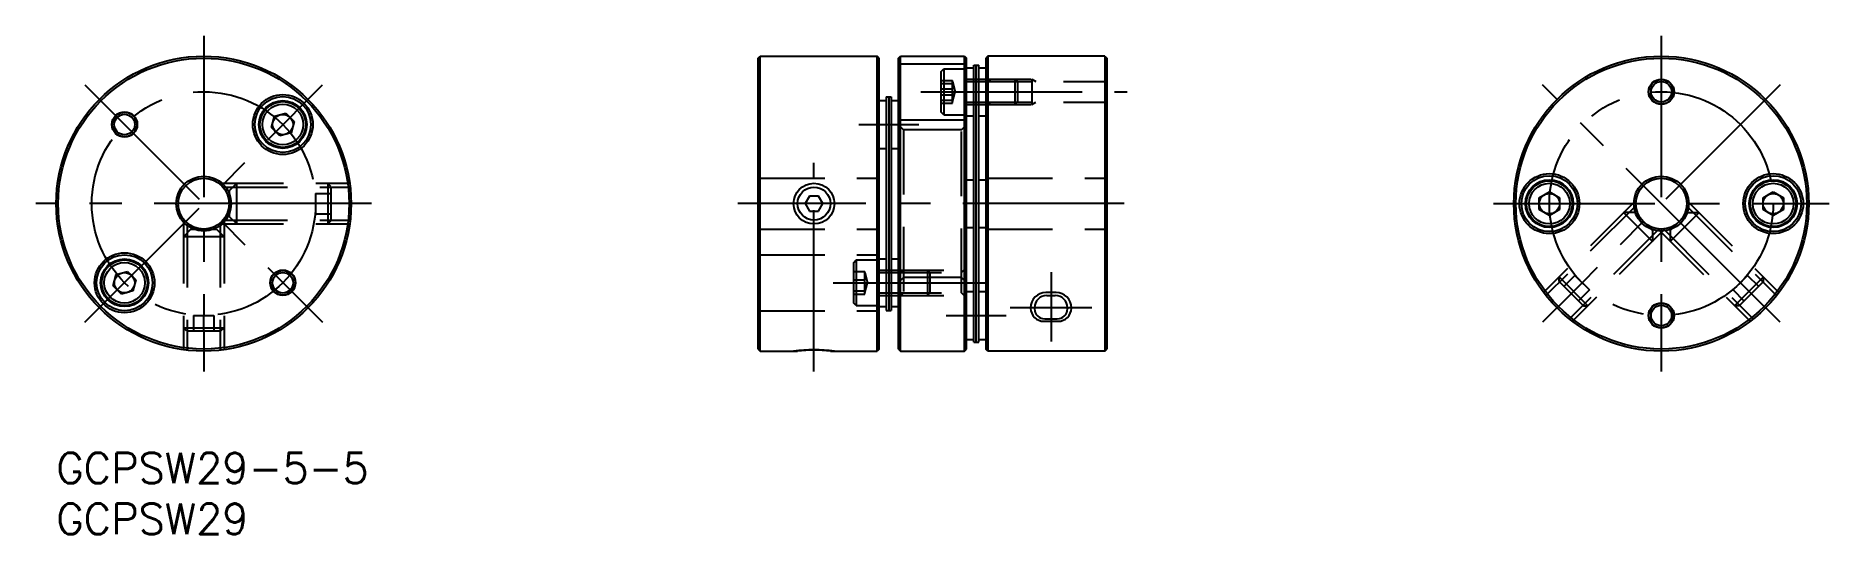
# Model space of a CAD drawing. Extents: x -2 to 174, y -8 to 41.
import ezdxf

# ---------------------------------------------------------------- set-up
doc = ezdxf.new("R2010")
doc.units = 0
doc.header["$LTSCALE"] = 0.5
doc.linetypes.add('CENTER', pattern=[50.8, 31.75, -6.35, 6.35, -6.35])
doc.linetypes.add('DASHED', pattern=[19.05, 12.7, -6.35])
for name, color, linetype in [('MSM_CENTER', 1, 'CENTER'), ('MSM_CONTINUOUS', 7, 'CONTINUOUS'), ('MSM_DASHED', 4, 'DASHED'), ('MSM_NARROW', 5, 'CONTINUOUS'), ('MSM_PART_NUMBER', 7, 'CONTINUOUS')]:
    doc.layers.add(name, color=color, linetype=linetype)
doc.styles.get("Standard").update_dxf_attribs({"font": 'txt.shx', "height": 3, "bigfont": 'bigfont.shx'})

# ---------------------------------------------------------------- blocks, each defined once
blk = doc.blocks.new('*U47')
at = {"layer": 'MSM_PART_NUMBER'}
blk.add_text('GCPSW29-5-5', height=3, dxfattribs=at).set_placement((0, -3))
blk = doc.blocks.new('*U48')
at = {"layer": 'MSM_PART_NUMBER'}
blk.add_text('GCPSW29', height=3, dxfattribs=at).set_placement((0, -8))

msp = doc.modelspace()

# ---------------------------------------------------------------- linework, layer by layer
at = {"layer": 'MSM_CENTER'}
for p, q in [((14.5, 41), (14.5, 13.5)), ((157.8, 41), (157.8, 8)), ((2.83, 12.83), (26.17, 36.17)), ((2.83, 36.17), (26.17, 12.83)), ((85, 35.5), (105.3, 35.5)), ((165.58, 16.72), (146.13, 36.17)), ((169.47, 36.17), (150.02, 16.72)), ((78.9, 32.28), (84.8, 32.28)), ((74.5, 8), (74.5, 28.5)), ((25.5, 24.5), (-2, 24.5)), ((31, 24.5), (27, 24.5)), ((105, 24.5), (67, 24.5)), ((141.3, 24.5), (174.3, 24.5)), ((97.8, 17.76), (97.8, 10.93)), ((76.4, 16.72), (91.5, 16.72)), ((101.8, 14.25), (93.8, 14.25)), ((148.96, 15.66), (146.13, 12.83)), ((169.47, 12.83), (166.64, 15.66)), ((87.5, 13.5), (93.4, 13.5)), ((14.5, 12), (14.5, 8))]:
    msp.add_line(p, q, dxfattribs=at)
for centre in [(14.5, 24.5), (157.8, 24.5)]:
    msp.add_circle(centre, 11, dxfattribs=at)
at = {"layer": 'MSM_CONTINUOUS'}
for p, q in [((69, 38.8), (69.2, 39)), ((69, 17.57), (69, 38.8)), ((69.2, 17.43), (69.2, 39)), ((69.2, 39), (80.7, 39)), ((80.7, 10), (80.7, 39)), ((80.9, 38.8), (80.7, 39)), ((80.9, 10.2), (80.9, 38.8)), ((82.8, 38.8), (83, 39)), ((82.8, 10.2), (82.8, 38.8)), ((83, 10), (83, 39)), ((83, 39), (89.3, 39)), ((89.3, 10), (89.3, 39)), ((89.3, 39), (89.5, 38.8)), ((89.5, 10.2), (89.5, 38.8)), ((91.6, 39), (91.4, 38.8)), ((91.4, 38.8), (91.4, 10.2)), ((91.6, 39), (91.6, 10)), ((103.1, 39), (91.6, 39)), ((103.1, 39), (103.1, 10)), ((103.1, 39), (103.3, 38.8)), ((103.3, 38.8), (103.3, 10.2)), ((89.5, 37.85), (90.2, 37.85)), ((90.2, 10.89), (90.2, 38.11)), ((90.2, 38.11), (90.7, 38.11)), ((90.45, 10.89), (90.45, 38.11)), ((90.7, 10.89), (90.7, 38.11)), ((90.7, 37.85), (91.4, 37.85)), ((80.9, 34.63), (81.6, 34.63)), ((81.6, 35), (82.1, 35)), ((81.6, 35), (82.1, 35)), ((81.6, 35), (81.6, 14)), ((81.85, 35), (81.85, 14)), ((82.1, 35), (82.1, 14)), ((82.1, 34.63), (82.8, 34.63)), ((21.16, 31.98), (21.46, 33.09)), ((21.98, 31.16), (21.16, 31.98)), ((21.46, 33.09), (22.58, 33.39)), ((22.58, 33.39), (23.39, 32.58)), ((23.39, 32.58), (23.09, 31.46)), ((89.5, 33.15), (90.2, 33.15)), ((90.7, 33.15), (91.4, 33.15)), ((23.09, 31.46), (21.98, 31.16)), ((80.9, 29.93), (81.6, 29.93)), ((82.1, 29.93), (82.8, 29.93)), ((89.5, 26.85), (90.2, 26.85)), ((90.7, 26.85), (91.4, 26.85)), ((74.07, 25.25), (73.63, 24.5)), ((74.93, 25.25), (74.07, 25.25)), ((75.37, 24.5), (74.93, 25.25)), ((145.8, 25.08), (146.8, 25.65)), ((145.8, 23.92), (145.8, 25.08)), ((146.8, 25.65), (147.8, 25.08)), ((147.8, 25.08), (147.8, 23.92)), ((167.8, 25.08), (168.8, 25.65)), ((167.8, 23.92), (167.8, 25.08)), ((168.8, 25.65), (169.8, 25.08)), ((169.8, 25.08), (169.8, 23.92)), ((73.63, 24.5), (74.07, 23.75)), ((74.07, 23.75), (74.93, 23.75)), ((74.93, 23.75), (75.37, 24.5)), ((146.8, 23.35), (145.8, 23.92)), ((147.8, 23.92), (146.8, 23.35)), ((168.8, 23.35), (167.8, 23.92)), ((169.8, 23.92), (168.8, 23.35)), ((89.5, 22.15), (90.2, 22.15)), ((90.7, 22.15), (91.4, 22.15)), ((5.91, 17.54), (7.02, 17.84)), ((7.02, 17.84), (7.84, 17.02)), ((80.9, 19.07), (81.6, 19.07)), ((82.1, 19.07), (82.8, 19.07)), ((5.61, 16.42), (5.91, 17.54)), ((6.42, 15.61), (5.61, 16.42)), ((7.54, 15.91), (6.42, 15.61)), ((7.84, 17.02), (7.54, 15.91)), ((69, 10.2), (69, 17.57)), ((69.2, 10), (69.2, 17.43)), ((80.9, 14.37), (81.6, 14.37)), ((82.1, 14.37), (82.8, 14.37)), ((89.5, 15.85), (90.2, 15.85)), ((90.7, 15.85), (91.4, 15.85)), ((96.18, 14.26), (96.18, 14.17)), ((97.38, 15.46), (98.22, 15.46)), ((99.42, 14.26), (99.42, 14.17)), ((81.6, 14), (82.1, 14)), ((81.6, 14), (82.1, 14)), ((97.18, 13.16), (98.42, 13.16)), ((89.5, 11.15), (90.2, 11.15)), ((90.2, 10.89), (90.7, 10.89)), ((90.7, 11.15), (91.4, 11.15)), ((69, 10.2), (69.2, 10)), ((69.2, 10), (72.88, 10)), ((76.12, 10), (80.7, 10)), ((80.9, 10.2), (80.7, 10)), ((82.8, 10.2), (83, 10)), ((83, 10), (89.3, 10)), ((89.3, 10), (89.5, 10.2)), ((91.6, 10), (91.4, 10.2)), ((103.1, 10), (91.6, 10)), ((103.1, 10), (103.3, 10.2))]:
    msp.add_line(p, q, dxfattribs=at)
for centre, radius in [((14.5, 24.5), 14.5), ((14.5, 24.5), 14.3), ((157.8, 24.5), 14.5), ((157.8, 24.5), 14.3), ((157.8, 35.5), 1.21), ((157.8, 35.5), 1.01), ((22.28, 32.28), 2.95), ((22.28, 32.28), 2.75), ((22.28, 32.28), 2.35), ((22.28, 32.28), 2.25), ((22.28, 32.28), 2), ((6.72, 32.28), 1.21), ((6.72, 32.28), 1.01), ((22.28, 32.28), 1), ((14.5, 24.5), 2.7), ((14.5, 24.5), 2.5), ((146.8, 24.5), 2.95), ((146.8, 24.5), 2.75), ((146.8, 24.5), 2.35), ((146.8, 24.5), 2.25), ((146.8, 24.5), 2), ((157.8, 24.5), 2.7), ((157.8, 24.5), 2.5), ((168.8, 24.5), 2.95), ((168.8, 24.5), 2.75), ((168.8, 24.5), 2.35), ((168.8, 24.5), 2.25), ((168.8, 24.5), 2), ((74.5, 24.5), 1.62), ((146.8, 24.5), 1), ((168.8, 24.5), 1), ((6.72, 16.72), 2.95), ((6.72, 16.72), 2.75), ((6.72, 16.72), 2.35), ((6.72, 16.72), 2.25), ((6.72, 16.72), 2), ((6.72, 16.72), 1), ((22.28, 16.72), 1.21), ((22.28, 16.72), 1.01), ((157.8, 13.5), 1.21), ((157.8, 13.5), 1.01)]:
    msp.add_circle(centre, radius, dxfattribs=at)
for centre, radius, start, end in [((97.38, 14.26), 1.2, 90, 180), ((97.18, 14.17), 1, 180, 270), ((98.22, 14.26), 1.2, 0, 90), ((98.42, 14.17), 1, 270, 0), ((74.5, -4.41), 14.5, 83.5807, 96.4193)]:
    msp.add_arc(centre, radius, start, end, dxfattribs=at)
at = {"layer": 'MSM_DASHED'}
for p, q in [((83, 38.25), (82.8, 38.45)), ((83, 38.25), (89.3, 38.25)), ((87, 37.5), (87.25, 37.75)), ((87, 33.5), (87, 37.5)), ((87.25, 37.75), (87.25, 33.25)), ((87.25, 37.75), (89.5, 37.75)), ((89.3, 38.25), (89.5, 38.45)), ((87, 36.62), (88.1, 36.62)), ((87, 36.32), (88.1, 36.32)), ((87, 35.8), (88.1, 35.8)), ((88.1, 34.38), (88.1, 36.62)), ((88.1, 36.5), (88.37, 35.5)), ((88.1, 34.5), (88.37, 35.5)), ((89.5, 36.75), (95.9, 36.75)), ((89.5, 36.51), (103.1, 36.51)), ((91.9, 36.51), (91.4, 37.01)), ((94.25, 36.75), (94.5, 36.5)), ((94.25, 36.75), (94.25, 34.25)), ((94.5, 36.5), (94.5, 34.5)), ((95.9, 36.75), (95.9, 34.25)), ((95.9, 36.75), (96.32, 36.51)), ((103.1, 36.51), (103.3, 36.71)), ((87, 35.2), (88.1, 35.2)), ((87, 34.68), (88.1, 34.68)), ((87, 34.38), (88.1, 34.38)), ((87.25, 33.25), (87, 33.5)), ((89.5, 34.49), (103.1, 34.49)), ((89.5, 34.25), (95.9, 34.25)), ((91.9, 34.49), (91.4, 33.99)), ((94.5, 34.5), (94.25, 34.25)), ((95.9, 34.25), (96.32, 34.49)), ((103.1, 34.49), (103.3, 34.29)), ((83, 32.75), (82.8, 32.55)), ((83.3, 31.75), (82.8, 32.25)), ((83, 32.75), (89.3, 32.75)), ((89, 31.75), (83.3, 31.75)), ((83.3, 31.75), (83.3, 15.72)), ((87.25, 33.25), (89.5, 33.25)), ((89, 31.75), (89.5, 32.25)), ((89, 15.72), (89, 31.75)), ((89.3, 32.75), (89.5, 32.55)), ((16, 26.5), (28.86, 26.5)), ((17, 25.75), (17.75, 26.5)), ((17.75, 22.5), (17.75, 26.5)), ((27, 26.2), (26.7, 26.5)), ((26.7, 26.5), (26.7, 22.5)), ((69.2, 27), (69, 27.2)), ((69.2, 27), (80.7, 27)), ((80.7, 27), (80.9, 27.2)), ((91.6, 27), (91.4, 27.2)), ((91.6, 27), (103.1, 27)), ((103.1, 27), (103.3, 27.2)), ((16.4, 26.12), (28.91, 26.12)), ((17, 25.75), (17, 23.25)), ((25.5, 25.5), (25.5, 23.5)), ((25.5, 25.5), (27, 25.5)), ((27, 26.2), (27, 22.8)), ((155.33, 24.85), (146.23, 15.76)), ((160.27, 24.85), (169.37, 15.76)), ((12.5, 23), (12.5, 10.14)), ((16.5, 23), (16.5, 10.14)), ((17, 23.25), (17.75, 22.5)), ((27, 24.5), (25.5, 24.5)), ((25.5, 23.5), (27, 23.5)), ((155.31, 24.3), (146.46, 15.46)), ((155.15, 23.62), (154.09, 23.62)), ((156.92, 20.79), (154.09, 23.62)), ((155.15, 23.62), (156.92, 21.85)), ((160.45, 23.62), (158.68, 21.85)), ((158.68, 20.79), (161.51, 23.62)), ((160.29, 24.3), (169.13, 15.46)), ((160.45, 23.62), (161.51, 23.62)), ((13.25, 22), (12.5, 21.25)), ((16.5, 21.25), (12.5, 21.25)), ((12.88, 22.6), (12.88, 10.09)), ((13.25, 22), (15.75, 22)), ((15.75, 22), (16.5, 21.25)), ((16, 22.5), (28.86, 22.5)), ((16.12, 22.6), (16.12, 10.09)), ((16.4, 22.88), (28.91, 22.88)), ((27, 22.8), (26.7, 22.5)), ((69.2, 22), (69, 21.8)), ((69.2, 22), (80.7, 22)), ((80.7, 22), (80.9, 21.8)), ((91.6, 22), (91.4, 21.8)), ((91.6, 22), (103.1, 22)), ((103.1, 22), (103.3, 21.8)), ((157.6, 22.01), (148.76, 13.16)), ((158.15, 22.03), (149.06, 12.93)), ((156.92, 21.85), (156.92, 20.79)), ((157.45, 22.03), (166.54, 12.93)), ((158, 22.01), (166.84, 13.16)), ((158.68, 21.85), (158.68, 20.79)), ((69.2, 19.47), (69, 19.67)), ((69.2, 19.47), (80.7, 19.47)), ((80.7, 19.47), (80.9, 19.67)), ((78.4, 18.72), (78.65, 18.97)), ((78.4, 14.72), (78.4, 18.72)), ((78.4, 17.84), (79.5, 17.84)), ((78.65, 18.97), (80.9, 18.97)), ((78.65, 18.97), (78.65, 14.47)), ((79.5, 15.61), (79.5, 17.84)), ((79.5, 17.72), (79.77, 16.72)), ((80.7, 17.73), (89, 17.73)), ((80.9, 17.97), (89.24, 17.97)), ((83.3, 17.73), (82.8, 18.23)), ((85.65, 17.97), (85.9, 17.72)), ((85.65, 17.97), (85.65, 15.47)), ((85.9, 17.72), (85.9, 15.72)), ((89, 17.73), (89.5, 18.23)), ((78.4, 17.02), (79.5, 17.02)), ((78.4, 15.91), (79.5, 15.91)), ((79.5, 15.72), (79.77, 16.72)), ((83.3, 17.25), (82.8, 16.75)), ((89, 17.25), (83.3, 17.25)), ((89, 17.25), (89.5, 16.75)), ((147.76, 16.86), (147.76, 17.29)), ((147.76, 17.29), (150.59, 14.46)), ((147.76, 16.86), (150.16, 14.46)), ((149.31, 17.43), (148.25, 16.37)), ((148.96, 15.66), (150.02, 16.72)), ((149.31, 17.43), (150.73, 16.01)), ((150.73, 16.01), (149.67, 14.95)), ((166.29, 17.43), (164.87, 16.01)), ((164.87, 16.01), (165.93, 14.95)), ((165.01, 14.46), (167.84, 17.29)), ((167.84, 16.86), (165.44, 14.46)), ((166.64, 15.66), (165.58, 16.72)), ((166.29, 17.43), (167.35, 16.37)), ((167.84, 16.86), (167.84, 17.29)), ((78.4, 15.61), (79.5, 15.61)), ((78.65, 14.47), (78.4, 14.72)), ((78.65, 14.47), (80.9, 14.47)), ((80.7, 15.72), (89, 15.72)), ((80.9, 15.47), (89.24, 15.47)), ((83.3, 15.72), (82.8, 15.22)), ((85.9, 15.72), (85.65, 15.47)), ((89.5, 15.22), (89, 15.72)), ((150.16, 14.46), (150.59, 14.46)), ((165.44, 14.46), (165.01, 14.46)), ((13.5, 13.5), (15.5, 13.5)), ((13.5, 13.5), (13.5, 12)), ((14.5, 12), (14.5, 13.5)), ((15.5, 13.5), (15.5, 12)), ((69.2, 13.97), (69, 13.77)), ((69.2, 13.97), (80.7, 13.97)), ((80.7, 13.97), (80.9, 13.77)), ((12.8, 12), (12.5, 12.3)), ((12.5, 12.3), (16.5, 12.3)), ((12.8, 12), (16.2, 12)), ((16.2, 12), (16.5, 12.3))]:
    msp.add_line(p, q, dxfattribs=at)
at = {"layer": 'MSM_NARROW'}
for p, q in [((95.8, 14.26), (95.8, 14.23)), ((98.3, 15.76), (97.3, 15.76)), ((99.8, 14.26), (99.8, 14.23)), ((97.1, 12.93), (98.5, 12.93))]:
    msp.add_line(p, q, dxfattribs=at)
for centre, radius in [((157.8, 35.5), 1.25), ((6.72, 32.28), 1.25), ((74.5, 24.5), 2), ((22.28, 16.72), 1.25), ((157.8, 13.5), 1.25)]:
    msp.add_circle(centre, radius, dxfattribs=at)
for centre, radius, start, end in [((97.3, 14.26), 1.5, 90, 180), ((97.1, 14.23), 1.3, 180, 270), ((98.3, 14.26), 1.5, 0, 90), ((98.5, 14.23), 1.3, 270, 0), ((74.5, -4.36), 14.5, 82.0712, 97.9288)]:
    msp.add_arc(centre, radius, start, end, dxfattribs=at)

# ---------------------------------------------------------------- block references
at = {"layer": 'MSM_CONTINUOUS'}
for name in ['*U47', '*U48']:
    msp.add_blockref(name, (0, 0), dxfattribs=at)

doc.saveas('drawing.dxf')
